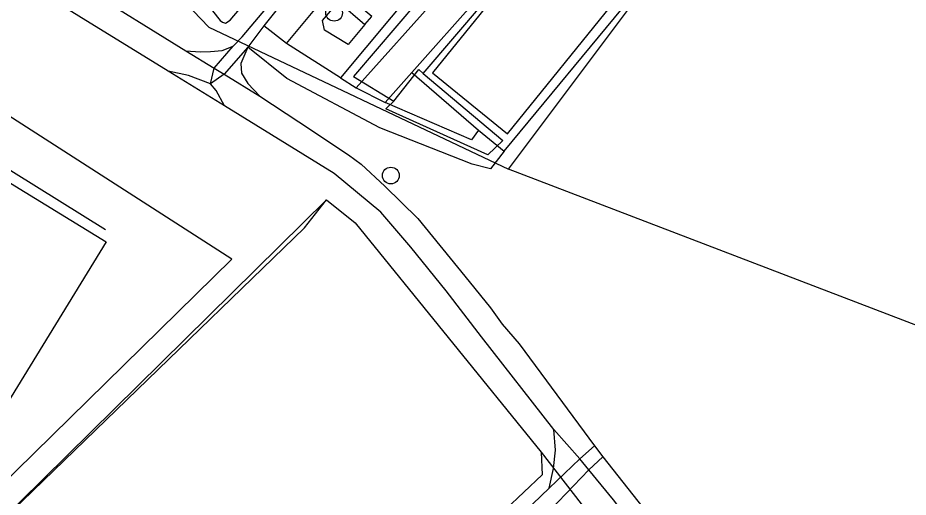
# Model space of a CAD drawing. Header units: metres. Extents: x 11276530 to 11306586, y 355867 to 367650.
# Drawn here: x 11292792 to 11293324, y 360342 to 360628 of the extents above; entities that cross this region are included whole.
import ezdxf

# ---------------------------------------------------------------- set-up
doc = ezdxf.new("R2010")
doc.units = ezdxf.units.M
for name, color, linetype in [('AMENITY', 6, 'Continuous'), ('BUILDING', 8, 'Continuous'), ('HIGHWAY_OTHER', 7, 'Continuous'), ('HIGHWAY_SECONDARY', 4, 'Continuous'), ('HIGHWAY_SERVICE', 8, 'Continuous'), ('HIGHWAY_TERTIARY', 3, 'Continuous'), ('LANDUSE', 2, 'Continuous')]:
    doc.layers.add(name, color=color, linetype=linetype)

msp = doc.modelspace()

# ---------------------------------------------------------------- linework, layer by layer
at = {"layer": 'AMENITY'}
for points in [[(11293083.2, 360699.32), (11292992.57, 360593.18), (11293016.68, 360578.47), (11293031.69, 360597.5), (11293034.23, 360595.04), (11293107.53, 360680.8), (11293083.2, 360699.32)], [(11293031.69, 360597.5), (11293034.23, 360595.04), (11293081.85, 360554.96), (11293072.9, 360546.45), (11293012.02, 360574.02), (11293016.68, 360578.47), (11293031.69, 360597.5)]]:
    msp.add_lwpolyline(points, dxfattribs=at)
msp.add_circle((11292981.06, 360631.32), 5, dxfattribs=at)
at = {"layer": 'BUILDING'}
for points in [[(11292498.39, 360707.25), (11292845.01, 360494.47), (11292729.67, 360306.6), (11292383.06, 360519.41), (11292498.39, 360707.25)], [(11293104.99, 360675.9), (11293039.82, 360595.37), (11293084.65, 360559.08), (11293149.83, 360639.59), (11293104.99, 360675.9)], [(11292999.52, 360624.34), (11293003.51, 360629.04), (11292987.63, 360642.57), (11292983.63, 360637.88), (11292999.52, 360624.34)], [(11292983.63, 360637.88), (11292999.52, 360624.34), (11292989.55, 360612.28), (11292975.26, 360620.94), (11292974.11, 360626.71), (11292983.63, 360637.88)]]:
    msp.add_lwpolyline(points, close=True, dxfattribs=at)
at = {"layer": 'HIGHWAY_OTHER'}
for points in [[(11293250.29, 360909.49), (11293180.09, 360825.59), (11293171.95, 360815.87), (11293167.26, 360810.26), (11293149.99, 360789.51), (11293087.38, 360714.31), (11293082.17, 360708.58), (11293059.55, 360682.06), (11292984.96, 360592.4)], [(11292952.69, 360613), (11293030.22, 360706.44), (11293106.08, 360797.87)], [(11292984.96, 360592.4), (11292952.69, 360613), (11292939.09, 360623.46)], [(11292892.54, 360608.5), (11292901.13, 360608.03), (11292907.33, 360608.11), (11292914.27, 360608.85), (11292920.7, 360611.35)], [(11292929.56, 360610.77), (11292925.39, 360601.08), (11292925.76, 360595.17), (11292929.6, 360589), (11292936.64, 360581.56)], [(11292915.6, 360575.66), (11292910.71, 360584.93), (11292907.26, 360588.84), (11292909.44, 360598.22)], [(11292915.36, 360594.61), (11292907.26, 360588.84), (11292894.14, 360593.87), (11292881.96, 360596.4)], [(11293109.59, 360347.35), (11293112.17, 360358.98), (11293113.24, 360369.99), (11293112.21, 360382.33)], [(11292987.37, 359870.61), (11292926.36, 359977.45), (11292921.68, 359985.45), (11292918.3, 359993.36), (11292915.24, 360000.34), (11292913.24, 360004.9), (11292910.93, 360012.07), (11292910.55, 360026.36), (11292920.95, 360152.45), (11292923.49, 360164.55), (11292930.05, 360176.79), (11292939.32, 360188.29), (11293030.12, 360270.96), (11293109.59, 360347.35), (11293127.85, 360364.89), (11293136.51, 360372.63)], [(11293141.62, 360366.07), (11293133.21, 360358.31), (11293114.96, 360339.16), (11293036.8, 360263.99), (11292957.31, 360190.13), (11292939.61, 360173.2), (11292933.73, 360160.85), (11292921.82, 360018.11), (11292923.6, 360009.75), (11292927.2, 360001.24), (11292930.62, 359992.41), (11292935.71, 359984.69), (11292998.45, 359875.47)]]:
    msp.add_lwpolyline(points, dxfattribs=at)
msp.add_circle((11293014.97, 360534.05), 5, dxfattribs=at)
at = {"layer": 'HIGHWAY_SECONDARY'}
for points in [[(11292342.41, 360929.05), (11292352.77, 360927.87), (11292372.15, 360916.68), (11292452.78, 360870.12), (11292552.55, 360814.04), (11292633.16, 360768.73), (11292669.86, 360746.77), (11292770.07, 360684.55), (11292892.54, 360608.5)], [(11292981.16, 360535.24), (11292915.6, 360575.66), (11292881.96, 360596.4), (11292670.87, 360726.55)], [(11292892.54, 360608.5), (11292909.44, 360598.22), (11292915.36, 360594.61), (11292936.64, 360581.56)], [(11292936.64, 360581.56), (11292959.91, 360566.2), (11292989.7, 360546.47), (11292997.14, 360540.85), (11293011.38, 360527.78), (11293031.02, 360508.31), (11293059.17, 360473.93), (11293074.39, 360455.04), (11293081.54, 360445.23), (11293091.51, 360433.46), (11293136.51, 360372.63), (11293141.62, 360366.07), (11293284.21, 360185.35), (11293312.17, 360144.85), (11293316.02, 360139.58), (11293335.06, 360112.47), (11293344.57, 360095.39), (11293447.09, 359929.94)], [(11293047.94, 360465.12), (11293026.91, 360491.36), (11293009, 360512.25), (11292981.16, 360535.24)], [(11293442.54, 359909.57), (11293434.44, 359922.29), (11293385.28, 359996.7), (11293306.77, 360130.97), (11293301.55, 360138.45), (11293276.65, 360170.45), (11293147.97, 360340.22), (11293133.21, 360358.31), (11293127.85, 360364.89), (11293112.21, 360382.33), (11293069.01, 360437.61), (11293047.94, 360465.12)]]:
    msp.add_lwpolyline(points, dxfattribs=at)
at = {"layer": 'HIGHWAY_SERVICE'}
for points in [[(11292499.31, 360717.09), (11292844.48, 360501.81)], [(11293027.58, 360595.55), (11293067.41, 360561.1), (11293082.68, 360548.57), (11293158.09, 360640.15), (11293107.51, 360685.91), (11293094.23, 360698.15), (11293082.17, 360708.58)], [(11292854.17, 360701.15), (11292913.11, 360626.73), (11292914.38, 360625.63), (11292916.28, 360625.2), (11292918.92, 360626.84), (11292933.49, 360644.18)], [(11293094.23, 360698.15), (11292994.22, 360586.43)], [(11293011.6, 360577.66), (11293027.58, 360595.55), (11293107.51, 360685.91)], [(11293082.68, 360548.57), (11293074.55, 360538.06), (11293063.51, 360540.83), (11293008.36, 360562.49), (11292952.81, 360592.04), (11292929.56, 360610.77)], [(11292984.96, 360592.4), (11292994.22, 360586.43), (11293011.6, 360577.66)], [(11293067.41, 360561.1), (11293063.14, 360555.42), (11293011.6, 360577.66)]]:
    msp.add_lwpolyline(points, dxfattribs=at)
at = {"layer": 'HIGHWAY_TERTIARY'}
for points in [[(11292920.7, 360611.35), (11292926.18, 360617.02), (11292943.52, 360637.52), (11292955.86, 360651.48), (11292969.59, 360667.02), (11292983.11, 360678.84)], [(11292983.11, 360678.84), (11292973.17, 360663.63), (11292946.3, 360632.44), (11292939.09, 360623.46), (11292929.56, 360610.77)], [(11292909.44, 360598.22), (11292920.7, 360611.35)], [(11292929.56, 360610.77), (11292915.36, 360594.61)]]:
    msp.add_lwpolyline(points, dxfattribs=at)
at = {"layer": 'LANDUSE'}
for points in [[(11293012.04, 361118.77), (11292878.67, 360967.15), (11292865.23, 360951.17), (11292810.04, 360885.1), (11292801.93, 360772.3), (11292841.88, 360690), (11292906.25, 360622.67), (11293085.29, 360537.94), (11293320.04, 360851.14), (11293061.54, 361087.93), (11293012.04, 361118.77)], [(11293320.04, 360851.14), (11293428.7, 360762.58), (11293475.17, 360724.69), (11293426, 360686.04), (11293362.2, 360721.18), (11293327.65, 360665.56), (11293427.17, 360519.2), (11293367.46, 360429.63), (11293085.29, 360537.94), (11293320.04, 360851.14)], [(11292531.86, 360760.08), (11292436.32, 360675.28), (11292235.67, 360379.09), (11292549.78, 360183.22), (11292601.14, 360239.35), (11292646.51, 360272.8), (11292685.93, 360287.13), (11292726.54, 360294.3), (11292920.02, 360484.19), (11292682.95, 360636.47), (11292707.43, 360669.91), (11292531.86, 360760.08)], [(11292976.5, 360519.56), (11292993.66, 360505.81), (11293104.74, 360368.74), (11293285.64, 360134.95), (11293424.67, 359910.78), (11293377.05, 359879.88), (11293416.18, 359791.47), (11292829.78, 359503.91), (11292805.72, 359504.89), (11292344.88, 359883.64), (11292750.89, 360297.32), (11292963.38, 360502.81), (11292976.5, 360519.56)], [(11292976.5, 360519.56), (11292993.66, 360505.81), (11293104.74, 360368.74), (11293105.26, 360355.22), (11292908.27, 360168.86), (11292895.93, 360031.01), (11292903.16, 360003.36), (11292910.82, 359984.64), (11292910.82, 359979.53), (11292907.85, 359972.72), (11292892.53, 359955.27), (11292884.87, 359956.98), (11292841.04, 360033.14), (11292851.25, 360125.46), (11292820.19, 360218.21), (11292810.41, 360235.24), (11292812.11, 360273.53), (11292804.88, 360274.81), (11292767.44, 360234.81), (11292755.53, 360247.15), (11292763.61, 360273.1), (11292750.89, 360297.32), (11292976.5, 360519.56)]]:
    msp.add_lwpolyline(points, close=True, dxfattribs=at)

doc.saveas('drawing.dxf')
